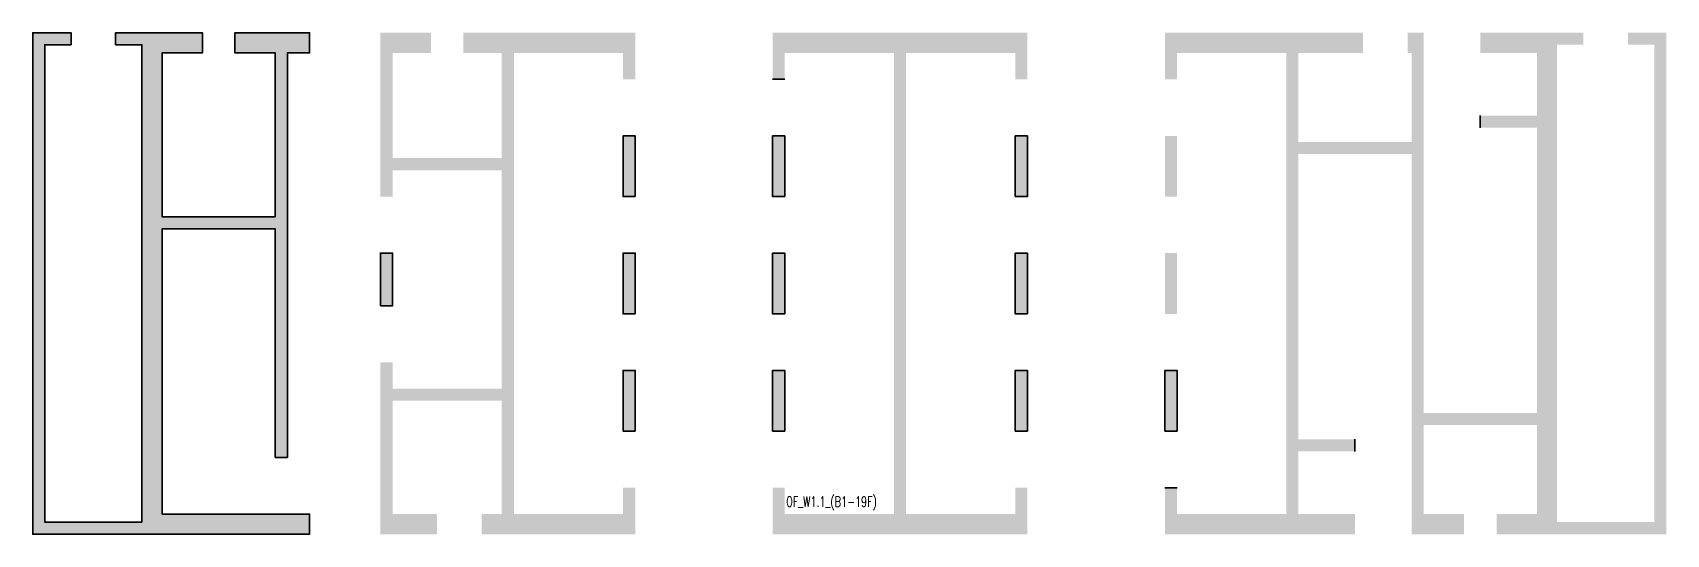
# Model space of a CAD drawing. Header units: millimetres. Extents: x 37600 to 78000, y 51800 to 64200.
import ezdxf

# ---------------------------------------------------------------- set-up
doc = ezdxf.new("R2010")
doc.units = ezdxf.units.MM
doc.layers.get('Defpoints').update_dxf_attribs({"color": 151, "lineweight": 9})
doc.layers.add('NDC_S_HATCH COLUMN AND WALL', color=251, linetype='Continuous', lineweight=13)
doc.layers.add('NDC_S_WALL', color=6, linetype='Continuous', lineweight=35)
doc.styles.add('NDC_BAR 2', font='romans.shx', dxfattribs={"width": 0.8})

msp = doc.modelspace()

# ---------------------------------------------------------------- hatches: boundary and pattern name
at = {"layer": 'NDC_S_HATCH COLUMN AND WALL'}
h = msp.add_hatch(color=256, dxfattribs=at)
h.dxf.hatch_style = 1
h.paths.add_polyline_path([(40800, 63700), (41799, 63700), (41799, 64200), (39650, 64200), (39650, 63900), (40300, 63900), (40300, 52100), (37900, 52100), (37900, 63900), (38550, 63900), (38550, 64200), (37600, 64200), (37600, 51800), (44450, 51800), (44450, 52300), (40800, 52300), (40800, 59350), (43600, 59350), (43600, 53700), (43900, 53700), (43900, 63700), (44450, 63700), (44450, 64200), (42601, 64200), (42601, 63700), (43600, 63700), (43600, 59650), (40800, 59650)])
h.paths.add_polyline_path([(49500, 63700), (52200, 63700), (52200, 63050), (52500, 63050), (52500, 64200), (48251, 64200), (48251, 63700), (49200, 63700), (49200, 61100), (46500, 61100), (46500, 63700), (47449, 63700), (47449, 64200), (46200, 64200), (46200, 60150), (46500, 60150), (46500, 60800), (49200, 60800), (49200, 55400), (46500, 55400), (46500, 56050), (46200, 56050), (46200, 52300), (46200, 51800), (47600, 51800), (47600, 52300), (46500, 52300), (46500, 55100), (49200, 55100), (49200, 52300), (48700, 52300), (48700, 51800), (52500, 51800), (52500, 52950), (52200, 52950), (52200, 52300), (49500, 52300)])
h.paths.add_polyline_path([(52500, 61650), (52200, 61650), (52200, 60150), (52500, 60150)], flags=17)
h.paths.add_polyline_path([(52500, 58750), (52200, 58750), (52200, 57250), (52500, 57250)], flags=17)
h.paths.add_polyline_path([(52500, 55850), (52200, 55850), (52200, 54350), (52500, 54350)], flags=17)
h.paths.add_polyline_path([(46500, 58750), (46200, 58750), (46200, 57450), (46500, 57450)], flags=17)
h.paths.add_polyline_path([(59200, 63700), (61900, 63700), (61900, 63050), (62200, 63050), (62200, 64200), (55900, 64200), (55900, 63050), (56200, 63050), (56200, 63700), (58900, 63700), (58900, 52300), (56200, 52300), (56200, 52950), (55900, 52950), (55900, 51800), (62200, 51800), (62200, 52950), (61900, 52950), (61900, 52300), (59200, 52300)])
h.paths.add_polyline_path([(56200, 61650), (55900, 61650), (55900, 60150), (56200, 60150)], flags=17)
h.paths.add_polyline_path([(56200, 58750), (55900, 58750), (55900, 57250), (56200, 57250)], flags=17)
h.paths.add_polyline_path([(56200, 55850), (55900, 55850), (55900, 54350), (56200, 54350)], flags=17)
h.paths.add_polyline_path([(62200, 55850), (61900, 55850), (61900, 54350), (62200, 54350)], flags=17)
h.paths.add_polyline_path([(62200, 58750), (61900, 58750), (61900, 57250), (62200, 57250)], flags=17)
h.paths.add_polyline_path([(62200, 61650), (61900, 61650), (61900, 60150), (62200, 60150)], flags=17)
h.paths.add_polyline_path([(65900, 61650), (65600, 61650), (65600, 60150), (65900, 60150)], flags=17)
h.paths.add_polyline_path([(70498, 64200), (65600, 64200), (65600, 63050), (65900, 63050), (65900, 63700), (68600, 63700), (68600, 52300), (65900, 52300), (65900, 52950), (65600, 52950), (65600, 51800), (70300, 51800), (70300, 52300), (68900, 52300), (68900, 53850), (70300, 53850), (70300, 54150), (68900, 54150), (68900, 61200), (71700, 61200), (71700, 51800), (72999, 51800), (72999, 52300), (72000, 52300), (72000, 54500), (74800, 54500), (74800, 52300), (73801, 52300), (73801, 51800), (78000, 51800), (78000, 64200), (77050, 64200), (77050, 63900), (77700, 63900), (77700, 52100), (75300, 52100), (75300, 63900), (75950, 63900), (75950, 64200), (73400, 64200), (73400, 63700), (74800, 63700), (74800, 62150), (73400, 62150), (73400, 61850), (74800, 61850), (74800, 54800), (72000, 54800), (72000, 64200), (71600, 64200), (71600, 63700), (71700, 63700), (71700, 61500), (68900, 61500), (68900, 63700), (70498, 63700)])
h.paths.add_polyline_path([(65900, 55850), (65600, 55850), (65600, 54350), (65900, 54350)])
h.paths.add_polyline_path([(65900, 58750), (65600, 58750), (65600, 57250), (65900, 57250)])

# ---------------------------------------------------------------- linework, layer by layer
at = {"layer": 'NDC_S_WALL', "ltscale": 200}
for points in [[(40300, 52100), (40300, 63900), (39650, 63900), (39650, 64200), (41799, 64200), (41799, 63700), (40800, 63700), (40800, 59650), (43600, 59650), (43600, 63700), (42601, 63700), (42601, 64200), (44450, 64200), (44450, 63700), (43900, 63700), (43900, 53700), (43600, 53700), (43600, 59350), (40800, 59350), (40800, 52300), (44450, 52300), (44450, 51800), (37600, 51800), (37600, 64200), (38550, 64200), (38550, 63900), (37900, 63900), (37900, 52100)], [(46200, 57450), (46500, 57450), (46500, 58750), (46200, 58750)]]:
    msp.add_lwpolyline(points, close=True, dxfattribs=at)
for points in [[(52200, 63050, 0, 0, 0), (52200, 63700, 0, 0, 0), (49500, 63700, 0, 0, 0), (49500, 52300, 0, 0, 0), (52200, 52300, 0, 0, 0), (52200, 52950, 0, 0, 0), (52500, 52950, 0, 0, 0), (52500, 51800, 0, 0, 0), (48700, 51800, 0, 0, 0), (48700, 52300, 0.5, 0.5, 0), (48700, 52300, 0, 0, 0), (49200, 52300, 0, 0, 0), (49200, 55100, 0, 0, 0), (46500, 55100, 0.5, 0.5, 0), (46500, 55100, 0, 0, 0), (46500, 52300, 0, 0, 0), (47600, 52300, 0.5, 0.5, 0), (47600, 52300, 0, 0, 0), (47600, 51800, 0, 0, 0), (46200, 51800, 0, 0, 0), (46200, 52300, 0, 0, 0), (46200, 56050, 0, 0, 0), (46500, 56050, 0, 0, 0), (46500, 55400, 0, 0, 0), (49200, 55400, 0.5, 0.5, 0), (49200, 55400, 0, 0, 0), (49200, 60800, 0.5, 0.5, 0), (49200, 60800, 0, 0, 0), (46500, 60800, 0.5, 0.5, 0), (46500, 60800, 0, 0, 0), (46500, 60150, 0, 0, 0), (46200, 60150, 0.5, 0.5, 0), (46200, 60150, 0, 0, 0), (46200, 64200, 0, 0, 0), (47449, 64200, 0.5, 0.5, 0), (47449, 64200, 0, 0, 0), (47449, 63700, 0.5, 0.5, 0), (47449, 63700, 0, 0, 0), (46500, 63700, 0, 0, 0), (46500, 61100, 0, 0, 0), (49200, 61100, 0.5, 0.5, 0), (49200, 61100, 0, 0, 0), (49200, 63700, 0.5, 0.5, 0), (49200, 63700, 0, 0, 0), (48251, 63700, 0.5, 0.5, 0), (48251, 63700, 0, 0, 0), (48251, 64200, 0, 0, 0), (52500, 64200, 0.5, 0.5, 0), (52500, 64200, 0, 0, 0), (52500, 63050, 0, 0, 0), (52200, 63050, 0, 0, 0)], [(56200, 63050, 0, 0, 0), (56200, 63700, 0, 0, 0), (58900, 63700, 0, 0, 0), (58900, 52300, 0, 0, 0), (56200, 52300, 0, 0, 0), (56200, 52950, 0, 0, 0), (55900, 52950, 0, 0, 0), (55900, 51800, 0, 0, 0), (62200, 51800, 0.5, 0.5, 0), (62200, 51800, 0, 0, 0), (62200, 52950, 0, 0, 0), (61900, 52950, 0, 0, 0), (61900, 52300, 0.5, 0.5, 0), (61900, 52300, 0, 0, 0), (59200, 52300, 0, 0, 0), (59200, 63700, 0, 0, 0), (61900, 63700, 0.5, 0.5, 0), (61900, 63700, 0, 0, 0), (61900, 63050, 0, 0, 0), (62200, 63050, 0, 0, 0), (62200, 64200, 0.5, 0.5, 0), (62200, 64200, 0, 0, 0), (55900, 64200, 0, 0, 0), (55900, 63050, 0, 0, 0)], [(65600, 52950, 0, 0, 0), (65600, 51800, 0.5, 0.5, 0), (65600, 51800, 0, 0, 0), (70300, 51800, 0.5, 0.5, 0), (70300, 51800, 0, 0, 0), (70300, 52300, 0.5, 0.5, 0), (70300, 52300, 0, 0, 0), (68900, 52300, 0, 0, 0), (68900, 53850, 0.5, 0.5, 0), (68900, 53850, 0, 0, 0), (70300, 53850, 0, 0, 0), (70300, 54150, 0, 0, 0), (68900, 54150, 0.5, 0.5, 0), (68900, 54150, 0, 0, 0), (68900, 61200, 0.5, 0.5, 0), (68900, 61200, 0, 0, 0), (71700, 61200, 0, 0, 0), (71700, 51800, 0, 0, 0), (72999, 51800, 0.5, 0.5, 0), (72999, 51800, 0, 0, 0), (72999, 52300, 0.5, 0.5, 0), (72999, 52300, 0, 0, 0), (72000, 52300, 0, 0, 0), (72000, 54500, 0.5, 0.5, 0), (72000, 54500, 0, 0, 0), (74800, 54500, 0.5, 0.5, 0), (74800, 54500, 0, 0, 0), (74800, 52300, 0, 0, 0), (73801, 52300, 0.5, 0.5, 0), (73801, 52300, 0, 0, 0), (73801, 51800, 0.5, 0.5, 0), (73801, 51800, 0, 0, 0), (78000, 51800, 0, 0, 0), (78000, 64200, 0.5, 0.5, 0), (78000, 64200, 0, 0, 0), (77050, 64200, 0.5, 0.5, 0), (77050, 64200, 0, 0, 0), (77050, 63900, 0.5, 0.5, 0), (77050, 63900, 0, 0, 0), (77700, 63900, 0, 0, 0), (77700, 52100, 0, 0, 0), (75300, 52100, 0, 0, 0), (75300, 63900, 0, 0, 0), (75950, 63900, 0.5, 0.5, 0), (75950, 63900, 0, 0, 0), (75950, 64200, 0.5, 0.5, 0), (75950, 64200, 0, 0, 0), (73400, 64200, 0.5, 0.5, 0), (73400, 64200, 0, 0, 0), (73400, 63700, 0.5, 0.5, 0), (73400, 63700, 0, 0, 0), (74800, 63700, 0.5, 0.5, 0), (74800, 63700, 0, 0, 0), (74800, 62150, 0.5, 0.5, 0), (74800, 62150, 0, 0, 0), (73400, 62150, 0, 0, 0), (73400, 61850, 0, 0, 0), (74800, 61850, 0.5, 0.5, 0), (74800, 61850, 0, 0, 0), (74800, 54800, 0.5, 0.5, 0), (74800, 54800, 0, 0, 0), (72000, 54800, 0.5, 0.5, 0), (72000, 54800, 0, 0, 0), (72000, 64200, 0.5, 0.5, 0), (72000, 64200, 0, 0, 0), (71600, 64200, 0.5, 0.5, 0), (71600, 64200, 0, 0, 0), (71600, 63700, 0.5, 0.5, 0), (71600, 63700, 0, 0, 0), (71700, 63700, 0, 0, 0), (71700, 61500, 0, 0, 0), (68900, 61500, 0, 0, 0), (68900, 63700, 0.5, 0.5, 0), (68900, 63700, 0, 0, 0), (70498, 63700, 0.5, 0.5, 0), (70498, 63700, 0, 0, 0), (70498, 64200, 0.5, 0.5, 0), (70498, 64200, 0, 0, 0), (65600, 64200, 0, 0, 0), (65600, 63050, 0, 0, 0), (65900, 63050, 0, 0, 0), (65900, 63700, 0, 0, 0), (68600, 63700, 0.5, 0.5, 0), (68600, 63700, 0, 0, 0), (68600, 52300, 0, 0, 0), (65900, 52300, 0.5, 0.5, 0), (65900, 52300, 0, 0, 0), (65900, 52950, 0, 0, 0)], [(65900, 60150, 0, 0, 0), (65900, 61650, 0.5, 0.5, 0), (65900, 61650, 0, 0, 0), (65600, 61650, 0, 0, 0), (65600, 60150, 0, 0, 0), (65900, 60150, 0, 0, 0)], [(65900, 57250, 0, 0, 0), (65600, 57250, 0, 0, 0), (65600, 58750, 0.5, 0.5, 0), (65600, 58750, 0, 0, 0), (65900, 58750, 0, 0, 0), (65900, 57250, 0, 0, 0)]]:
    msp.add_lwpolyline(points, format="xyseb", dxfattribs=at)
for points in [[(55900, 63050), (56200, 63050)], [(73400, 61850), (73400, 62150)], [(52500, 60150), (52500, 61650), (52200, 61650), (52200, 60150), (52500, 60150)], [(56200, 60150), (55900, 60150), (55900, 61650), (56200, 61650), (56200, 60150)], [(61900, 60150), (61900, 61650), (62200, 61650), (62200, 60150), (61900, 60150)], [(52500, 57250), (52200, 57250), (52200, 58750), (52500, 58750), (52500, 57250)], [(56200, 57250), (55900, 57250), (55900, 58750), (56200, 58750), (56200, 57250)], [(62200, 57250), (61900, 57250), (61900, 58750), (62200, 58750), (62200, 57250)], [(52500, 54350), (52200, 54350), (52200, 55850), (52500, 55850), (52500, 54350)], [(55900, 54350), (56200, 54350), (56200, 55850), (55900, 55850), (55900, 54350)], [(62200, 54350), (62200, 55850), (61900, 55850), (61900, 54350), (62200, 54350)], [(65600, 54350), (65600, 55850), (65900, 55850), (65900, 54350), (65600, 54350)], [(70300, 54150), (70300, 53850)], [(65600, 52950), (65900, 52950)]]:
    msp.add_lwpolyline(points, dxfattribs=at)

# ---------------------------------------------------------------- texts
at = {"layer": 'Defpoints', "style": 'NDC_BAR 2', "width": 0.7}
msp.add_text('OF_W1.1_(B1-19F)', height=250, dxfattribs=at).set_placement((56234, 52483))

doc.saveas('drawing.dxf')
